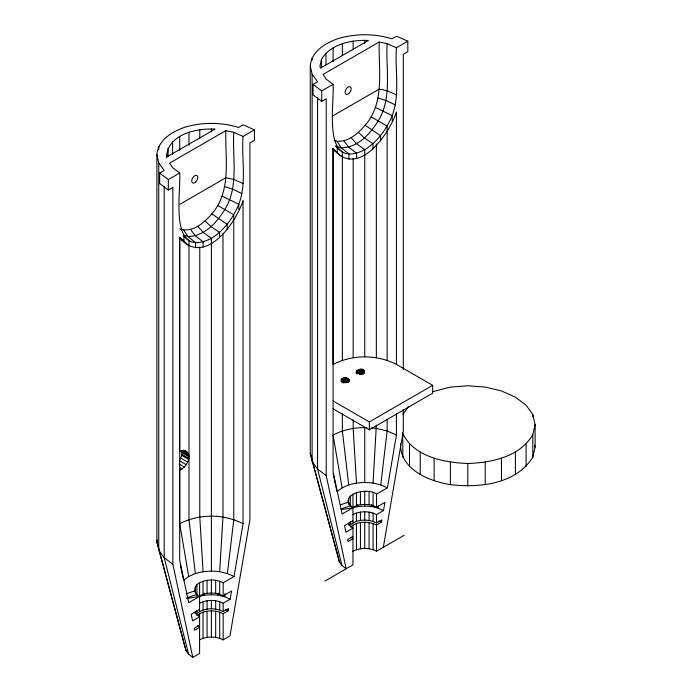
<?xml version="1.0" encoding="UTF-8"?>
<svg xmlns="http://www.w3.org/2000/svg" width="692" height="692" viewBox="0 0 692 692"><rect width="100%" height="100%" fill="white"/><g stroke="black" fill="none" stroke-linecap="round" stroke-linejoin="round"><path stroke-width="1.04" d="M166.59 157.914C166.651 134.577 196.26 127.959 215.013 129.127L167.066 156.799L166.59 154.705M168.113 156.574L168.113 148.01M172.585 154.619L172.593 141.774M243.048 136.419L233.766 132.31L225.826 130.658L169.73 163.053L172.593 167.637L179.704 172.991C181.235 192.973 167.974 260.106 211.371 238.377C224.07 230.479 233.143 217.928 238.801 204.261C246.975 182.593 241.361 158.909 243.048 136.419L254.431 129.845L254.431 140.312L249.898 142.933L249.898 519.753L229.96 635.939L223.161 639.866C215.913 636.138 206.839 636.138 199.59 639.866M179.704 150.337L179.704 136.419M183.622 580.328L188.717 576.497L195.352 573.556L188.977 519.606L188.977 245.253M188.985 145.156L188.985 132.31M199.78 138.296L199.78 129.733M222.971 233.593L222.971 517.019L219.667 571.704L227.4 573.556L234.034 576.497L243.048 523.714L243.048 200.654C235.721 223.455 204.841 267.06 179.47 237.84M321.495 67.928L321.495 59.365C330.94 43.717 351.406 39.755 368.386 40.473L320.448 68.153L319.963 66.06L321.495 59.365M325.967 64.901L325.967 53.128M396.421 47.774L387.148 43.665L379.207 42.013L323.103 74.399L325.967 78.983L333.086 84.338C334.608 104.319 321.356 171.46 364.753 149.723C377.443 141.825 386.517 129.283 392.174 115.607C400.357 93.948 394.743 70.255 396.421 47.774L407.813 41.2L407.813 51.666L403.28 54.279L403.28 369.563M333.086 61.692L333.086 47.774M396.421 413.773L396.421 435.06L387.408 487.843L376.534 494.123C367.841 486.684 336.615 494.546 352.963 507.729L342.09 514.009L333.077 471.633L333.086 148.572C357.591 179.513 389.25 134.265 396.421 112.009L396.421 364.407L432.682 385.34L432.682 393.194L369.338 429.767L333.077 408.834M342.358 55.438L342.358 43.665M353.162 49.642L353.162 41.079M234.034 576.497L223.161 582.776C215.913 579.04 206.839 579.04 199.59 582.776L199.59 595.855C206.839 592.127 215.913 592.127 223.161 595.855L231.552 591.011L230.159 599.194L224.658 596.755L218.248 595.224L218.378 593.105M352.963 494.123L352.963 507.21C360.212 503.482 369.294 503.482 376.534 507.21L384.934 502.366L383.532 510.54L378.031 508.11L371.63 506.57L371.751 504.451M387.408 487.843L380.773 484.91L373.049 483.059L376.344 425.173M186.234 464.678L179.375 460.716L181.771 455.44L181.771 450.561L188.622 454.523C189.963 461.002 185.344 467.532 179.704 470.326L179.704 523.714L188.717 576.497M179.877 228.914C192.393 233.204 204.175 222.729 211.804 213.915C231.889 190.828 224.978 158.442 225.826 130.658M334.227 140.562C346.493 143.997 357.695 133.85 365.177 125.261C385.262 102.174 378.351 69.788 379.207 42.013M224.658 596.755L225.03 593.615M227.4 573.556L233.775 519.606L233.766 214.736L217.617 205.412M378.031 508.11L378.282 506.016M380.773 484.91L387.148 430.952L387.148 419.248M196.943 615.69C204.123 609.713 215.039 609.609 223.161 613.7L228.135 610.828L228.533 608.502L223.161 611.607C215.039 607.515 204.123 607.619 196.943 613.596L196.943 610.456M350.316 527.044C357.505 521.067 368.412 520.964 376.534 525.046L381.508 522.183L381.906 519.856L376.534 522.953C368.412 518.87 357.505 518.974 350.316 524.951L350.316 521.811M383.333 547.294L403.28 431.107L403.28 409.508M199.59 613.7L199.59 653.473L192.791 657.4L188.613 654.26L185.992 650.601L156.894 542L156.894 154.705C157.94 140.251 171.806 131.878 184.133 127.466C201.805 122.051 220.947 122.051 238.619 127.466L243.152 124.845L254.431 129.845M157.352 539.959L156.894 542L185.992 650.601M352.963 525.046L352.963 564.828L346.173 568.755L341.995 565.606L339.365 561.947L310.267 453.346L310.267 66.06C311.322 51.606 325.179 43.224 337.506 38.813C355.186 33.398 374.32 33.398 391.992 38.813L396.525 36.2L407.813 41.2M199.59 582.776C193.457 585.294 193.457 593.857 199.59 596.383L199.59 611.607M341.199 379.579C340.922 383.273 347.479 383.446 349.105 380.799C349.382 377.105 342.825 376.924 341.199 379.579L341.199 381.543M356.311 371.699C366.466 362.487 366.466 380.911 356.311 371.699L356.311 373.663M400.504 443.909C400.184 469.591 428.997 481.122 450.388 484.659C479.357 488.076 515.964 484.201 532.814 457.178L532.814 434.68L535.106 424.62L532.814 414.56L526.093 405.192L515.393 397.139L501.458 390.971L485.222 387.087L467.801 385.764L450.388 387.087L432.292 391.793M532.814 457.178L535.106 447.127L535.106 424.62M402.796 414.56L408.297 406.896M402.337 432.664C413.349 456.72 443.78 462.602 467.801 463.476C491.666 462.714 519.787 456.867 532.814 434.68M373.049 483.059C360.627 481.52 346.718 483.094 337.004 491.675L333.172 473.89M324.955 581.098L346.173 568.755L326.226 475.594L326.226 98.766L321.693 101.387L313.035 94.865L313.035 84.398L317.567 81.786L312.127 74.2L310.267 66.06M192.791 657.4L172.853 564.239L172.853 187.411L168.32 190.032L159.662 183.518L159.662 173.052L164.194 170.431L158.745 162.845L156.894 154.705M168.32 190.032L168.32 179.565L179.704 172.991M321.693 101.387L321.693 90.911L333.086 84.338M332.454 116.109L379.207 89.112L387.148 90.764L396.421 94.873M180.015 204.218L225.826 177.757L233.775 179.41L243.048 183.518M333.077 400.979L369.338 421.912L432.682 385.34M352.963 520.817L344.573 525.661L345.965 532.234L352.963 528.186L350.316 526.197L348.656 523.879M199.59 609.462L191.2 614.314L192.592 620.88L199.59 616.84L196.943 614.842L195.274 612.524M199.59 603.234C206.839 599.497 215.913 599.497 223.161 603.234L230.159 599.194M352.963 514.58C360.212 510.852 369.294 510.852 376.534 514.58L383.532 510.54M352.963 536.568L347.6 539.665L347.998 541.525L352.963 538.661L350.982 537.165M199.59 625.213L194.218 628.31L194.616 630.178L199.59 627.307L197.601 625.81M352.963 551.221C360.212 547.484 369.294 547.484 376.534 551.221L404.189 535.253M396.421 364.407C376.95 354.382 352.548 354.382 333.077 364.407L333.077 148.901M179.704 523.714C199.175 513.68 223.577 513.68 243.048 523.714M341.13 508.931L350.316 505.74M186.728 597.931L196.943 594.385M340.49 504.823L348.37 502.176M186.131 593.805L194.997 590.821M371.63 506.57C365.177 505.8 358.594 506.016 352.349 507.902M218.248 595.224C211.795 594.454 205.221 594.662 198.967 596.547M219.667 571.704C211.518 570.658 203.223 571.134 195.352 573.556M341.286 509.649L352.963 507.729L352.963 522.953M186.849 598.476L199.59 596.383L188.717 602.654L179.704 560.286L179.704 237.226L188.985 245.824L188.985 240.591L184.029 236.56M366.864 427.647C355.212 427.224 343.431 429.637 333.077 435.06L342.09 487.843M371.076 427.967L376.344 428.374L387.148 430.952L396.421 435.06M335.828 146.168L341.26 147.846L348.915 153.97L348.915 159.203M183.363 235.098L187.887 236.491L195.542 242.615L195.542 247.848M183.363 240.332L181.546 239.769L180.517 237.996M378.247 98.048L386.101 100.513L395.34 104.959M224.874 186.693L232.728 189.158L241.966 193.613M188.622 454.523C187.593 450.665 182.887 449.835 179.704 451.487L179.704 238.628M375.445 107.476L392.174 115.607L392.174 120.84M222.071 196.13L238.801 204.261L238.801 209.494M378.931 521.024L381.508 522.183M225.557 609.669L228.135 610.828M370.99 116.758L387.148 126.091L387.148 360.298M184.522 450.362L186.234 451.357M183.415 450.181L187.696 452.654M181.771 455.44L188.622 459.393M180.846 458.121L187.696 462.074M179.176 464.055L184.323 467.022M179.522 467.463L182.091 468.951M181.961 451.902L188.821 455.959M181.91 454.263L188.743 458.433M182.057 452.542L188.959 456.807M365.177 125.261L380.583 135.684L380.583 140.917M211.804 213.915L227.21 224.338L227.21 229.571M313.035 84.398L321.693 90.911M159.662 173.052L168.32 179.565M326.226 475.594L317.567 469.081L312.127 461.486L312.127 74.2M172.853 564.239L164.194 557.726L158.745 550.14L158.745 162.845M335.715 145.969L337.324 147.275L337.324 152.508L332.489 148.581M179.92 237.884L183.951 241.162L183.951 235.929M336.58 147.24L342.358 151.946L342.358 360.298M342.358 157.179L332.843 149.195M358.413 132.406L364.476 137.976L372.945 143.746L372.945 148.979M205.04 221.051L211.095 226.621L219.572 232.4L219.572 237.633M351.155 137.699L356.553 143.746L364.753 149.723L364.753 356.83M197.782 226.345L203.18 232.4L211.371 238.377L211.371 571.073M343.898 140.787L348.638 147.119L356.553 153.209L356.553 158.451M190.516 229.433L195.265 235.764L203.18 241.863L203.18 247.096M337.125 141.462L341.26 147.846C357.799 147.733 370.09 133.954 378.187 120.918C392.511 97.659 385.608 69.312 387.148 43.665M183.752 230.107L187.887 236.491C204.425 236.379 216.717 222.599 224.805 209.564C239.129 186.312 232.235 157.966 233.766 132.31M310.267 453.346L337.912 555.944M338.189 556.973L339.365 561.947M341.995 565.606L317.567 469.081L317.567 97.65M188.613 654.26L164.194 557.726L164.194 186.295M534.648 445.112L535.106 447.127M180.249 564.637L183.397 579.282M348.733 484.91L342.358 430.952L342.358 413.92M356.458 483.059L353.162 428.374L353.162 419.854M357.747 504.451L357.876 506.57M203.085 571.704L199.78 517.019L199.78 247.027M204.374 593.105L204.503 595.224M532.814 414.56L532.814 416.705M526.093 444.048L526.093 466.555M515.393 452.092L515.393 474.6M501.458 458.268L501.458 480.776M485.222 462.152L485.222 484.659M467.801 463.476L467.801 485.983M450.388 462.152L450.388 484.659M434.152 458.268L434.152 480.776M420.217 452.092L420.217 474.6M409.517 444.048L409.517 466.555M402.796 434.68L402.796 457.178M376.534 494.123L376.534 507.21M376.534 514.58L376.534 522.953M376.534 525.046L376.534 551.221M376.344 143.91L376.344 357.712M373.083 492.592L373.083 505.679M373.083 513.057L373.083 521.431M373.083 523.524L373.083 549.69M369.338 421.912L369.338 429.767M369.07 491.631L369.07 504.719M369.07 512.089L369.07 520.471M369.07 522.564L369.07 548.73M364.753 40.197L364.753 43.414M364.753 427.492L364.753 482.428M364.753 491.303L364.753 506.051M364.753 511.769L364.753 520.142M364.753 522.235L364.753 548.401M364.355 371.085L364.355 373.049M363.949 370.523L363.949 373.464M363.3 370.03L363.3 373.957M362.452 369.658L362.452 373.576M361.466 369.416L361.466 374.329M360.402 369.338L360.402 374.242M360.437 491.631L360.437 504.719M360.437 512.089L360.437 520.471M360.437 522.564L360.437 548.73M359.347 369.416L359.347 374.329M358.361 369.658L358.361 373.576M357.513 370.03L357.513 373.957M356.864 370.523L356.864 373.464M356.449 371.085L356.449 373.049M356.423 492.592L356.423 505.679M356.423 513.057L356.423 521.431M356.423 523.524L356.423 549.69M353.162 158.26L353.162 357.712M350.316 496.121L350.316 506.181M349.105 379.579L349.105 381.543M348.699 379.008L348.699 381.949M348.656 498.439L348.656 504.477M348.656 523.083L348.656 525.176M348.041 378.515L348.041 382.442M348.085 500.93L348.085 502.946M347.194 378.143L347.194 382.07M346.208 377.91L346.208 382.814M345.152 377.823L345.152 382.737M344.097 377.91L344.097 382.814M343.102 378.143L343.102 383.048M342.255 378.515L342.255 382.442M341.606 379.008L341.606 381.949M312.127 57.912L312.127 60.074M223.161 582.776L223.161 595.855M223.161 603.234L223.161 611.607M223.161 613.7L223.161 639.866M219.71 581.245L219.71 594.324M219.71 601.703L219.71 610.076M219.71 612.169L219.71 638.335M215.688 580.285L215.688 593.364M215.688 600.742L215.688 609.116M215.688 611.209L215.688 637.375M211.371 128.85L211.371 132.06M211.371 579.957L211.371 594.696M211.371 600.414L211.371 608.787M211.371 610.88L211.371 637.047M207.064 580.285L207.064 593.364M207.064 600.742L207.064 609.116M207.064 611.209L207.064 637.375M203.041 581.245L203.041 594.324M203.041 601.703L203.041 610.076M203.041 612.169L203.041 638.335M196.943 584.766L196.943 595.838M195.274 587.084L195.274 593.122M195.274 611.728L195.274 613.821M158.745 146.566L158.745 149.801M348.915 93.489A4.273 2.465 -60 0 0 350.264 86.863A4.273 2.465 -60 0 0 345.213 91.353A4.273 2.465 -60 0 0 348.915 93.489M195.533 182.134A4.273 2.465 -60 0 0 196.891 175.508A4.273 2.465 -60 0 0 191.831 179.998A4.273 2.465 -60 0 0 195.533 182.134"/></g></svg>
